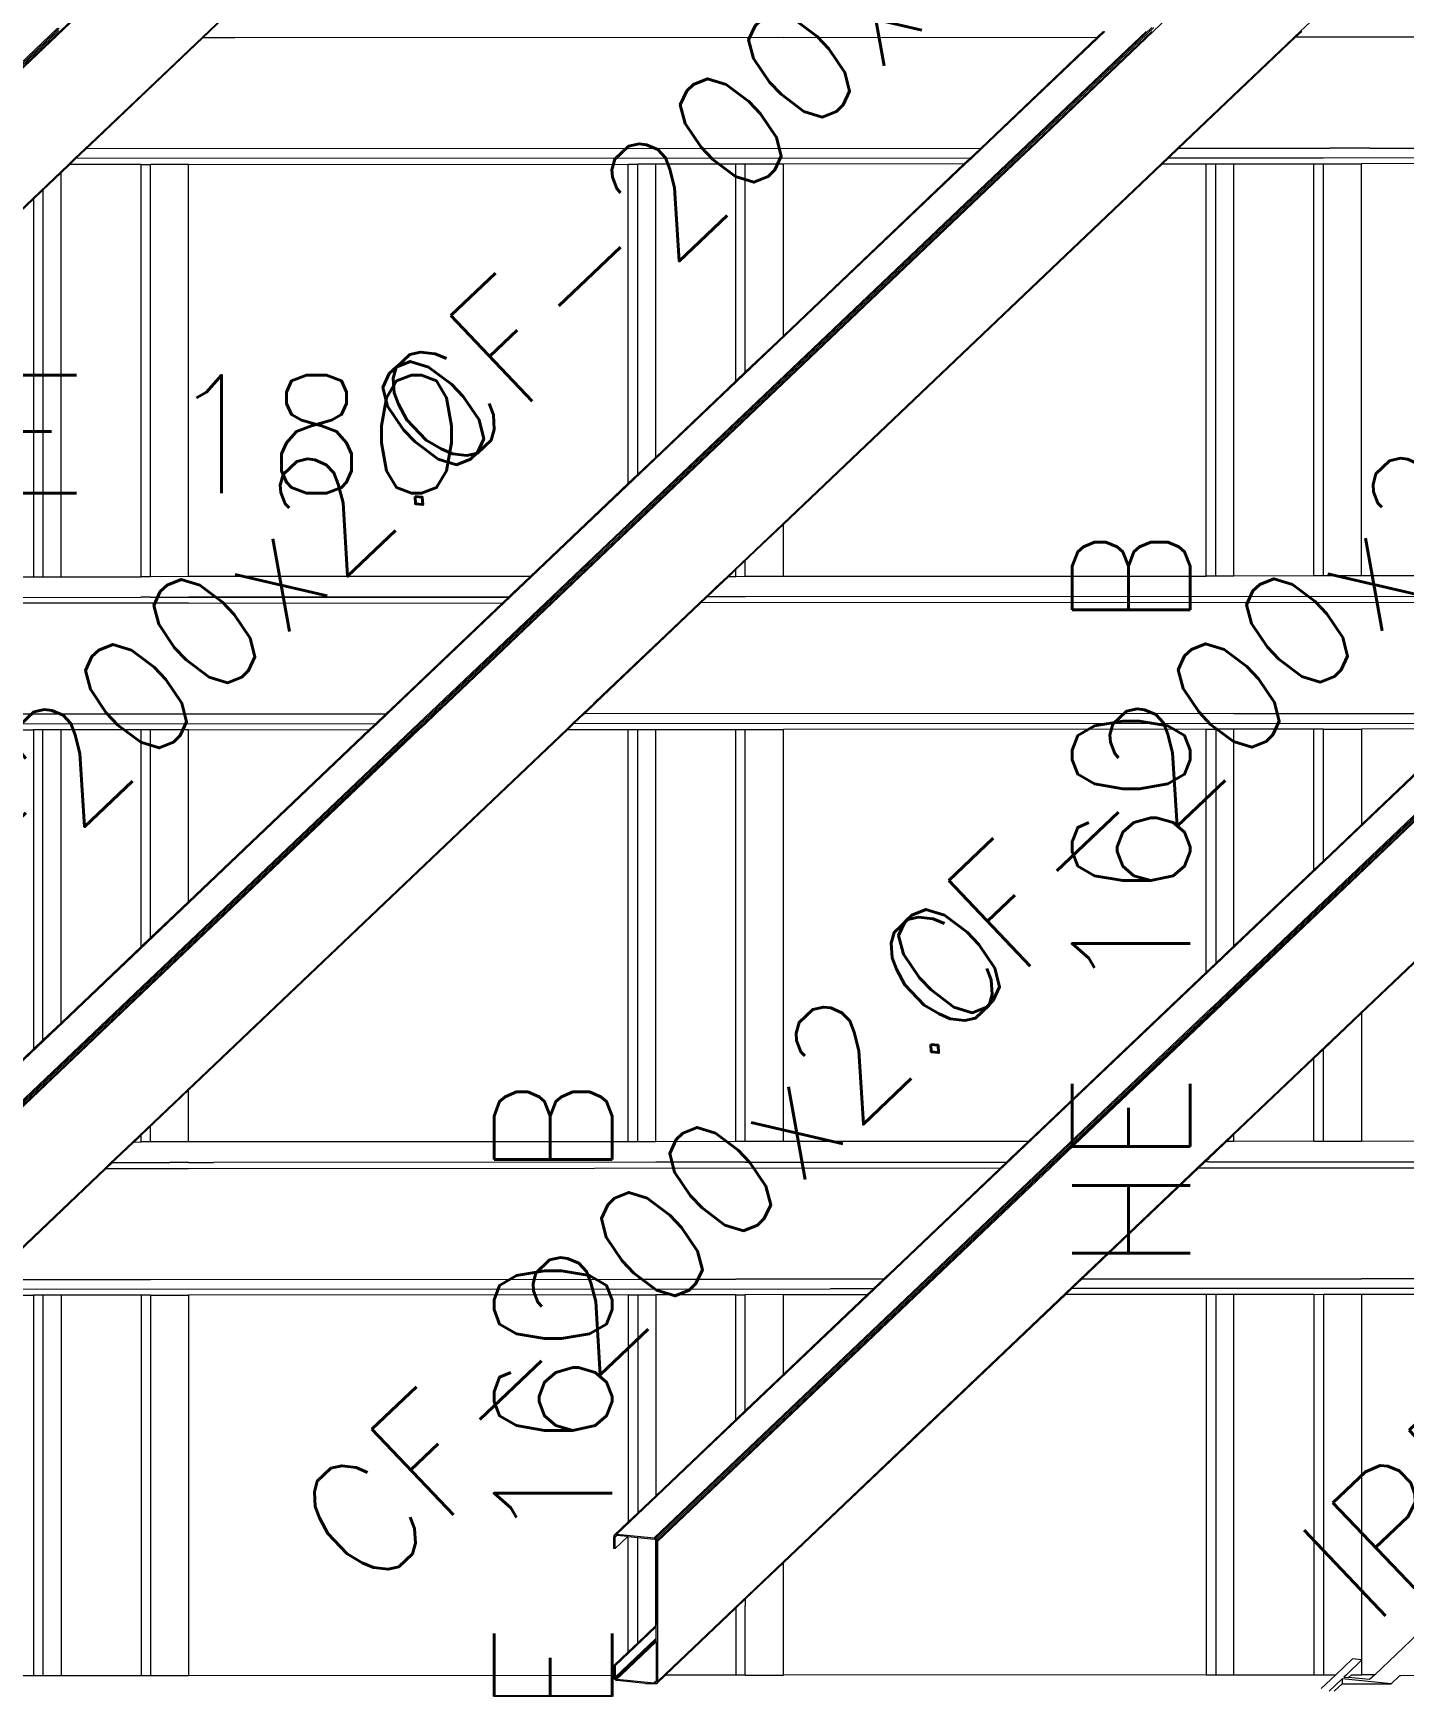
# Model space of a CAD drawing. Header units: millimetres. Extents: x 0 to 42, y 0 to 29.7.
# Drawn here: x 9.047 to 10.827, y 14.872 to 17.02 of the extents above; entities that cross this region are included whole.
import ezdxf
from ezdxf.enums import TextEntityAlignment as Align

# ---------------------------------------------------------------- set-up
doc = ezdxf.new("R2010")
doc.units = ezdxf.units.MM
doc.layers.add('BARRAS_DE_ACERO', color=7, linetype='Continuous', lineweight=9)
doc.layers.add('REFERENCIA_DE_LAS_BARRAS', color=2, linetype='Continuous', lineweight=9)
doc.styles.add('CYPETXT', font='romans__.ttf', dxfattribs={"height": 0.2})

msp = doc.modelspace()

# ---------------------------------------------------------------- linework, layer by layer
at = {"layer": 'BARRAS_DE_ACERO'}
for p, q in [((9.29009, 17.2212), (8.92827, 16.8771)), ((8.93755, 16.88394), (9.28851, 17.21772)), ((9.12868, 16.88406), (9.3016, 17.04851)), ((9.30302, 17.04856), (9.13016, 16.88416)), ((10.52988, 17.0493), (10.34201, 16.87062)), ((8.91344, 16.86977), (9.0784, 17.02664)), ((8.91557, 16.86977), (9.07338, 17.01986)), ((8.91809, 16.86977), (9.08012, 17.02387)), ((9.07338, 17.01986), (9.0805, 17.02664)), ((9.26727, 17.01416), (9.27511, 17.02162)), ((10.02128, 17.01461), (9.30875, 17.01418)), ((10.50239, 17.0275), (9.72985, 16.29277)), ((10.02128, 17.01461), (10.42878, 17.01486)), ((10.0357, 16.58601), (10.49991, 17.0275)), ((10.27708, 16.87059), (10.42878, 17.01486)), ((10.27912, 16.87059), (10.43885, 17.0225)), ((10.43739, 17.02252), (10.28014, 16.87296)), ((10.3115, 16.85038), (10.48448, 17.01489)), ((10.49967, 17.02255), (10.33992, 16.87062)), ((10.43682, 17.0225), (10.42878, 17.01486)), ((10.49253, 17.02255), (10.48448, 17.01489)), ((10.53492, 16.87074), (10.68661, 17.01501)), ((10.57055, 16.90503), (10.68619, 17.01501)), ((10.68799, 17.01672), (10.68619, 17.01501)), ((10.6945, 17.02251), (10.68661, 17.01501)), ((11.84815, 17.01572), (10.68661, 17.01501)), ((10.68799, 17.01672), (10.6935, 17.02196)), ((10.57055, 16.90503), (10.53477, 16.871)), ((9.10054, 16.8573), (9.11378, 16.86989)), ((9.10191, 16.8573), (9.11515, 16.86989)), ((9.11557, 16.86989), (9.10234, 16.8573)), ((9.12868, 16.88406), (9.11378, 16.86989)), ((9.117, 16.87165), (9.11515, 16.86989)), ((9.13047, 16.88406), (9.11557, 16.86989)), ((10.27708, 16.87059), (9.11557, 16.86989)), ((9.13016, 16.88416), (9.117, 16.87165)), ((10.27708, 16.87059), (10.26385, 16.85801)), ((10.27765, 16.87059), (10.26442, 16.85801)), ((10.27765, 16.87059), (10.2793, 16.87216)), ((10.2793, 16.87216), (10.28014, 16.87296)), ((10.33992, 16.87062), (10.3267, 16.85804)), ((10.32878, 16.85804), (10.34201, 16.87062)), ((10.51184, 16.8505), (10.53327, 16.87088)), ((10.5345, 16.87074), (10.51323, 16.8505)), ((10.53492, 16.87074), (10.52169, 16.85816)), ((10.53476, 16.87099), (10.5345, 16.87074)), ((10.53476, 16.87099), (10.53477, 16.871)), ((10.53492, 16.87074), (10.73117, 16.87087)), ((10.78283, 16.8709), (10.73117, 16.87087)), ((10.78283, 16.8709), (11.69648, 16.87146)), ((8.52912, 16.31384), (9.09249, 16.84965)), ((8.5305, 16.31384), (9.09387, 16.84965)), ((9.09249, 16.84965), (9.10054, 16.8573)), ((9.09387, 16.84965), (9.10191, 16.8573)), ((10.26385, 16.85801), (9.10234, 16.8573)), ((9.1869, 16.84971), (9.19926, 16.84972)), ((9.19926, 16.31425), (9.19926, 16.84972)), ((9.2487, 16.84975), (9.81963, 16.85009)), ((10.32878, 16.85804), (9.75736, 16.31459)), ((9.81963, 16.85009), (9.832, 16.8501)), ((9.81963, 16.43553), (9.81963, 16.85009)), ((9.832, 16.38756), (10.3267, 16.85804)), ((9.832, 16.44729), (9.832, 16.8501)), ((9.88017, 16.49117), (10.25784, 16.85035)), ((9.93295, 16.49037), (10.3115, 16.85038)), ((10.51184, 16.8505), (9.94848, 16.3147)), ((9.94984, 16.3147), (10.51323, 16.8505)), ((10.02125, 16.3822), (10.51364, 16.8505)), ((10.25637, 16.85035), (10.02125, 16.62674)), ((10.02125, 16.62675), (10.25637, 16.85035)), ((10.26385, 16.85801), (10.2558, 16.85035)), ((10.26442, 16.85801), (10.25637, 16.85035)), ((10.52169, 16.85816), (10.51364, 16.8505)), ((10.51364, 16.8505), (10.57055, 16.85053)), ((10.52169, 16.85816), (10.72272, 16.85828)), ((10.57055, 16.31508), (10.57055, 16.85053)), ((10.58291, 16.31509), (10.58291, 16.85054)), ((10.6064, 16.3151), (10.6064, 16.85055)), ((10.71035, 16.31516), (10.71035, 16.85061)), ((10.72272, 16.31517), (10.72272, 16.85062)), ((10.77216, 16.3152), (10.77216, 16.85065)), ((9.9718, 16.57972), (10.02125, 16.62675)), ((10.02125, 16.62674), (9.9718, 16.57972)), ((10.02125, 16.62674), (10.02125, 16.62675)), ((9.9718, 16.57972), (9.85548, 16.46908)), ((9.9718, 16.58025), (9.95944, 16.56849)), ((9.88017, 16.49117), (9.69447, 16.31456)), ((9.74928, 16.31569), (9.93295, 16.49037)), ((9.85548, 16.46908), (9.69301, 16.31456)), ((9.85548, 16.46962), (9.832, 16.44729)), ((9.81963, 16.43553), (9.69245, 16.31456)), ((9.832, 16.44729), (9.81963, 16.43553)), ((9.58229, 16.15007), (9.832, 16.38756)), ((8.53091, 16.31384), (9.04709, 16.31416)), ((9.08294, 16.31418), (9.1869, 16.31424)), ((9.2487, 16.31428), (9.19926, 16.31425)), ((9.69245, 16.31456), (9.2487, 16.31428)), ((9.75736, 16.31459), (9.58437, 16.15007)), ((9.69447, 16.31456), (9.66711, 16.28853)), ((9.69245, 16.31456), (9.6695, 16.29274)), ((9.72737, 16.29277), (9.75032, 16.3146)), ((9.75032, 16.3146), (9.75059, 16.31486)), ((9.75087, 16.31512), (9.75059, 16.31486)), ((9.75143, 16.31565), (9.75087, 16.31512)), ((9.75143, 16.31565), (9.75255, 16.31671)), ((9.75478, 16.31884), (9.75255, 16.31671)), ((9.92171, 16.28795), (9.94984, 16.3147)), ((9.9502, 16.3147), (9.92205, 16.28792)), ((9.94345, 16.30992), (9.93321, 16.30018)), ((9.94345, 16.30992), (9.94848, 16.3147)), ((9.9718, 16.31472), (10.02125, 16.31475)), ((10.02125, 16.31475), (10.57055, 16.31508)), ((11.11181, 16.31541), (10.77216, 16.3152)), ((8.50277, 16.28707), (9.18677, 16.28749)), ((9.19926, 16.28749), (9.2487, 16.28752)), ((9.24873, 16.28752), (9.2487, 16.28752)), ((9.66428, 16.28777), (9.24873, 16.28752)), ((9.71996, 16.2878), (9.54701, 16.12331)), ((9.5624, 16.13589), (9.72216, 16.28781)), ((9.72985, 16.29277), (9.57981, 16.15007)), ((9.65624, 16.28013), (9.66428, 16.28777)), ((9.6643, 16.28779), (9.66428, 16.28777)), ((9.66634, 16.2878), (9.66711, 16.28853)), ((9.72737, 16.29277), (9.72216, 16.28781)), ((9.91228, 16.28028), (9.92554, 16.29289)), ((9.9141, 16.28028), (9.92189, 16.28769)), ((9.91565, 16.28218), (9.92171, 16.28795)), ((9.92189, 16.28769), (9.92205, 16.28792)), ((9.92213, 16.28792), (9.92205, 16.28792)), ((9.9718, 16.28795), (9.92213, 16.28792)), ((9.92596, 16.29329), (9.92554, 16.29289)), ((9.92596, 16.29329), (9.93321, 16.30018)), ((11.08365, 16.28863), (9.9718, 16.28795)), ((9.08294, 16.27978), (8.49473, 16.27943)), ((9.1869, 16.27984), (9.08294, 16.27978)), ((9.19926, 16.27985), (9.1869, 16.27984)), ((9.2487, 16.27988), (9.19926, 16.27985)), ((9.2487, 16.27988), (9.65624, 16.28013)), ((9.50511, 16.13586), (9.65785, 16.28112)), ((9.51946, 16.15004), (9.65624, 16.28013)), ((9.65929, 16.28109), (9.52552, 16.15387)), ((9.91228, 16.28028), (9.77642, 16.15106)), ((9.91365, 16.28028), (9.77707, 16.15038)), ((9.91565, 16.28218), (9.91365, 16.28028)), ((11.07561, 16.28099), (9.9141, 16.28028)), ((9.50454, 16.13586), (8.34303, 16.13515)), ((9.49131, 16.12328), (9.50454, 16.13586)), ((9.49188, 16.12328), (9.50511, 16.13586)), ((9.51946, 16.15004), (9.50454, 16.13586)), ((9.5624, 16.13589), (9.54917, 16.12331)), ((9.5649, 16.13589), (9.55167, 16.12331)), ((9.55415, 16.12331), (9.56738, 16.13589)), ((9.55622, 16.12331), (9.56945, 16.13589)), ((9.57981, 16.15007), (9.5649, 16.13589)), ((9.56738, 16.13589), (9.56902, 16.13745)), ((9.57917, 16.1471), (9.56902, 16.13745)), ((9.5711, 16.13745), (9.56945, 16.13589)), ((9.58437, 16.15007), (9.5711, 16.13745)), ((9.57917, 16.1471), (9.58229, 16.15007)), ((9.76196, 16.13601), (9.74874, 16.12343)), ((9.7624, 16.13601), (9.74917, 16.12343)), ((9.7755, 16.15018), (9.7606, 16.13601)), ((9.77684, 16.15016), (9.76196, 16.13601)), ((9.77728, 16.15016), (9.76404, 16.13757)), ((9.7755, 16.15018), (9.77552, 16.1502)), ((9.77642, 16.15106), (9.77552, 16.1502)), ((9.77686, 16.15018), (9.77684, 16.15016)), ((9.77707, 16.15038), (9.77686, 16.15018)), ((10.98883, 16.13674), (10.58314, 15.75091)), ((11.17995, 16.13686), (10.59529, 15.58081)), ((11.18132, 16.13687), (10.59656, 15.58073)), ((10.6064, 16.13652), (10.72274, 16.1366)), ((10.9796, 16.13674), (10.72272, 15.89244)), ((10.72272, 16.13659), (10.77229, 16.13662)), ((10.72272, 16.13659), (10.72274, 16.1366)), ((10.77229, 16.13662), (10.77218, 16.13663)), ((8.47616, 16.11501), (9.04709, 16.11536)), ((8.95732, 15.55804), (9.54362, 16.11565)), ((8.97775, 15.57984), (9.54112, 16.11565)), ((8.9848, 15.57984), (9.54817, 16.11565)), ((9.04709, 16.11536), (9.04709, 15.70079)), ((9.08294, 15.67514), (9.5461, 16.11565)), ((9.48383, 16.11562), (9.08294, 15.73435)), ((9.11191, 15.7605), (9.48531, 16.11562)), ((9.53896, 16.11565), (9.16041, 15.75563)), ((9.17593, 15.57996), (9.73931, 16.11577)), ((9.74069, 16.11577), (9.1773, 15.57996)), ((9.2487, 15.64745), (9.74112, 16.11577)), ((9.2487, 16.11548), (9.48326, 16.11562)), ((9.2487, 15.89253), (9.48326, 16.11562)), ((9.48326, 16.11562), (9.49131, 16.12328)), ((9.48383, 16.11562), (9.49188, 16.12328)), ((9.49336, 16.12328), (9.48531, 16.11562)), ((9.54701, 16.12331), (9.53896, 16.11565)), ((9.54112, 16.11565), (9.54917, 16.12331)), ((9.54362, 16.11565), (9.55167, 16.12331)), ((9.55415, 16.12331), (9.5461, 16.11565)), ((9.55622, 16.12331), (9.54817, 16.11565)), ((9.74874, 16.12343), (9.74069, 16.11577)), ((9.74917, 16.12343), (9.74112, 16.11577)), ((9.74112, 16.11577), (9.81963, 16.11582)), ((9.81963, 16.11582), (9.832, 16.11583)), ((9.832, 16.11583), (9.85548, 16.11584)), ((9.832, 15.58037), (9.832, 16.11583)), ((9.85548, 16.11584), (9.95944, 16.1159)), ((9.95944, 16.1159), (9.9718, 16.11591)), ((9.95944, 15.58044), (9.95944, 16.1159)), ((9.9718, 16.11591), (10.02125, 16.11594)), ((10.02125, 15.58048), (10.02125, 16.11594)), ((10.31828, 15.55879), (10.91271, 16.12413)), ((10.97101, 16.12416), (10.39959, 15.5807)), ((10.57055, 16.11628), (10.58291, 16.11629)), ((10.58217, 15.75197), (10.97186, 16.12259)), ((10.72272, 16.11637), (10.77216, 16.1164)), ((10.77216, 15.74732), (11.16048, 16.11663)), ((10.72272, 15.94484), (10.33981, 15.58067)), ((9.19926, 15.84551), (9.2487, 15.89253)), ((9.1869, 15.83375), (9.08294, 15.73488)), ((9.1869, 15.83375), (9.19926, 15.84551)), ((10.6064, 15.83475), (10.58291, 15.81241)), ((10.57055, 15.80065), (10.33925, 15.58067)), ((9.11191, 15.7605), (8.92192, 15.57981)), ((9.16041, 15.75563), (8.97671, 15.58092)), ((10.58291, 15.75743), (10.37415, 15.55889)), ((10.37915, 15.55889), (10.58217, 15.75197)), ((10.38125, 15.55889), (10.58314, 15.75091)), ((10.77216, 15.74732), (10.72272, 15.7003)), ((9.08294, 15.73435), (8.92045, 15.57981)), ((9.05946, 15.71255), (9.04709, 15.70079)), ((9.04709, 15.70079), (8.91989, 15.57981)), ((10.6064, 15.58968), (10.71035, 15.68854)), ((10.71035, 15.68854), (10.72272, 15.7003)), ((10.71035, 15.58088), (10.71035, 15.68854)), ((10.72272, 15.58089), (10.72272, 15.7003)), ((9.08294, 15.67514), (8.98274, 15.57984)), ((9.19926, 15.60043), (9.2487, 15.64745)), ((9.2487, 15.58001), (9.2487, 15.64745)), ((9.1869, 15.58867), (9.19926, 15.60043)), ((9.15473, 15.55816), (9.17759, 15.57991)), ((9.1773, 15.57996), (9.16437, 15.56767)), ((9.17759, 15.57991), (9.17765, 15.57996)), ((9.17765, 15.57996), (9.17775, 15.57996)), ((9.19926, 15.57998), (9.1869, 15.57997)), ((9.81963, 15.58036), (9.2487, 15.58001)), ((9.85548, 15.58038), (9.832, 15.58037)), ((10.33981, 15.58067), (10.16681, 15.41614)), ((10.37666, 15.55889), (10.39959, 15.5807)), ((10.56715, 15.55406), (10.59529, 15.58081)), ((10.56852, 15.55406), (10.59575, 15.57995)), ((10.57375, 15.55869), (10.59418, 15.57812)), ((10.59418, 15.57812), (10.59626, 15.58009)), ((10.59605, 15.58025), (10.59608, 15.58027)), ((10.59608, 15.58027), (10.59622, 15.58041)), ((10.59622, 15.58041), (10.59656, 15.58073)), ((10.59626, 15.58009), (10.59701, 15.58081)), ((10.59701, 15.58081), (10.59708, 15.58081)), ((10.6064, 15.58968), (10.59708, 15.58081)), ((10.6064, 15.58082), (10.6064, 15.58968)), ((10.71035, 15.58088), (10.72272, 15.58089)), ((10.72272, 15.58089), (10.77216, 15.58092)), ((9.14779, 15.5532), (9.13974, 15.54555)), ((9.14916, 15.5532), (9.14112, 15.54555)), ((9.14934, 15.55295), (9.14156, 15.54555)), ((9.15301, 15.55816), (9.14779, 15.5532)), ((9.14916, 15.5532), (9.14935, 15.55338)), ((9.14951, 15.55319), (9.14934, 15.55295)), ((9.15329, 15.55713), (9.14935, 15.55338)), ((9.14951, 15.55319), (9.22404, 15.55324)), ((9.14952, 15.5532), (9.14951, 15.55319)), ((9.14952, 15.5532), (9.15473, 15.55816)), ((9.15301, 15.55816), (9.15344, 15.55857)), ((9.15437, 15.55816), (9.15329, 15.55713)), ((9.16437, 15.56767), (9.15437, 15.55816)), ((9.2487, 15.55325), (9.22404, 15.55324)), ((9.2487, 15.55325), (9.28084, 15.55327)), ((9.85548, 15.55362), (9.28084, 15.55327)), ((9.85522, 15.06535), (10.37415, 15.55889)), ((9.9718, 15.55369), (9.85548, 15.55362)), ((10.37666, 15.55889), (9.85661, 15.06429)), ((10.37915, 15.55889), (9.85754, 15.06281)), ((10.56715, 15.55406), (9.85908, 14.88065)), ((10.31828, 15.55879), (10.14017, 15.3894)), ((10.41065, 15.40391), (10.56852, 15.55406)), ((10.56091, 15.54641), (10.56874, 15.55386)), ((10.56888, 15.55406), (10.57375, 15.55869)), ((10.57397, 15.55406), (11.475, 15.55462)), ((8.97619, 15.38869), (9.14112, 15.54555)), ((8.98969, 15.40284), (9.13974, 15.54555)), ((10.16626, 15.41614), (10.30306, 15.54626)), ((10.56091, 15.54641), (11.475, 15.54697)), ((10.15312, 15.40312), (10.13869, 15.3894)), ((10.15301, 15.40354), (10.15138, 15.40199)), ((10.16626, 15.41614), (10.15301, 15.40354)), ((10.15356, 15.40354), (10.15312, 15.40312)), ((10.16681, 15.41614), (10.15356, 15.40354)), ((10.41065, 15.40391), (10.40879, 15.40214)), ((11.33053, 15.4027), (10.77222, 15.40236)), ((8.96858, 15.38104), (9.04709, 15.38109)), ((8.97662, 15.38869), (10.0819, 15.38936)), ((8.98986, 15.40128), (9.08294, 15.40134)), ((9.05946, 15.3811), (9.04709, 15.38109)), ((9.08294, 15.38111), (9.05946, 15.3811)), ((9.05946, 15.3811), (9.05946, 14.88704)), ((9.1869, 15.38117), (9.08294, 15.38111)), ((9.08294, 15.38111), (9.08294, 14.88705)), ((9.19926, 15.38118), (9.1869, 15.38117)), ((9.19926, 15.38118), (9.2487, 15.38121)), ((9.19926, 15.38118), (9.19926, 14.88712)), ((9.81963, 15.38156), (9.2487, 15.38121)), ((9.2487, 15.38121), (9.2487, 14.88715)), ((9.80344, 15.07055), (10.13061, 15.38172)), ((9.832, 15.40179), (9.85545, 15.40181)), ((9.85545, 15.40181), (9.95944, 15.40187)), ((10.15138, 15.40199), (9.95944, 15.40187)), ((9.95944, 15.38164), (9.9718, 15.38165)), ((9.9718, 14.98655), (10.40879, 15.40214)), ((9.9718, 15.2312), (9.9718, 15.38165)), ((10.13813, 15.38939), (10.0819, 15.38936)), ((10.13009, 15.38174), (10.13813, 15.38939)), ((10.13866, 15.38939), (10.13061, 15.38172)), ((10.13131, 15.38097), (10.13938, 15.38865)), ((10.13814, 15.3894), (10.13813, 15.38939)), ((10.13841, 15.38966), (10.13814, 15.3894)), ((10.15138, 15.40199), (10.13841, 15.38966)), ((10.13867, 15.38939), (10.13866, 15.38939)), ((10.13868, 15.38939), (10.13867, 15.38939)), ((10.13869, 15.3894), (10.13868, 15.38939)), ((10.13938, 15.38865), (10.14017, 15.3894)), ((10.38792, 15.3819), (10.39596, 15.38955)), ((10.39596, 15.38955), (10.4092, 15.40214)), ((11.31729, 15.39011), (10.39596, 15.38955)), ((10.58291, 15.38203), (10.57055, 15.38202)), ((10.58291, 15.38203), (10.58291, 14.88796)), ((10.71035, 15.3821), (10.6064, 15.38204)), ((10.77216, 15.38214), (11.30925, 15.38246)), ((10.77216, 15.38214), (10.77216, 14.90735)), ((11.30925, 15.38246), (10.78942, 14.88808)), ((10.13131, 15.38097), (9.80508, 15.07071)), ((9.9718, 15.2312), (10.02125, 15.27823)), ((9.9718, 15.2312), (9.95944, 15.21945)), ((9.95944, 15.21945), (9.85548, 15.12058)), ((9.81963, 15.08648), (9.80205, 15.06976)), ((9.80113, 15.06847), (9.8008, 15.06686)), ((9.8008, 15.05212), (9.8008, 15.06686)), ((9.80205, 15.06976), (9.80113, 15.06847)), ((9.80205, 15.06976), (9.80344, 15.07055)), ((9.8027, 15.06667), (9.80494, 15.0688)), ((9.8027, 15.06667), (9.80288, 15.06756)), ((9.81898, 15.06741), (9.8027, 15.05193)), ((9.8027, 15.05193), (9.8027, 15.06667)), ((9.80399, 15.06862), (9.80288, 15.06756)), ((9.80288, 15.06756), (9.8034, 15.06828)), ((9.80399, 15.06862), (9.8034, 15.06828)), ((9.80344, 15.07055), (9.80508, 15.07071)), ((9.80399, 15.06862), (9.80417, 15.06872)), ((9.80417, 15.06872), (9.80494, 15.0688)), ((9.80508, 15.06881), (9.80494, 15.0688)), ((9.80508, 15.07071), (9.85358, 15.06584)), ((9.81898, 15.06741), (9.80508, 15.06881)), ((9.81963, 15.06734), (9.81898, 15.06741)), ((9.81963, 14.91786), (9.81963, 15.06734)), ((9.832, 14.92963), (9.832, 15.0661)), ((9.85449, 15.06367), (9.85358, 15.06394)), ((9.85527, 15.06308), (9.85449, 15.06367)), ((9.85661, 15.06429), (9.85522, 15.06535)), ((9.85548, 15.06274), (9.85527, 15.06308)), ((9.85548, 15.06274), (9.85578, 15.06225)), ((9.85548, 14.95196), (9.85548, 15.06274)), ((9.85578, 15.06225), (9.85596, 15.06133)), ((9.85596, 15.06133), (9.85596, 14.95242)), ((9.85661, 15.06429), (9.85754, 15.06281)), ((9.85786, 15.06113), (9.85786, 14.88199)), ((9.8027, 15.05193), (9.8008, 15.05212)), ((10.02125, 15.03317), (9.9718, 14.98614)), ((9.9718, 14.98655), (9.85928, 14.87953)), ((9.96, 14.97492), (9.95944, 14.97438)), ((9.96, 14.97492), (9.9718, 14.98614)), ((9.9718, 14.98614), (9.9718, 14.97754)), ((9.9718, 14.88759), (9.9718, 14.97754)), ((9.85548, 14.95196), (9.832, 14.92963)), ((9.85596, 14.95242), (9.85548, 14.95196)), ((9.85596, 14.95041), (9.85596, 14.95242)), ((9.8027, 14.89976), (9.85596, 14.95041)), ((9.8027, 14.88502), (9.85548, 14.93521)), ((9.80288, 14.88409), (9.85596, 14.93456)), ((9.85596, 14.93326), (9.8034, 14.88327)), ((9.85596, 14.93567), (9.85596, 14.95041)), ((9.85596, 14.93326), (9.85596, 14.93456)), ((9.85596, 14.93078), (9.85596, 14.88751)), ((10.76045, 14.90852), (10.73893, 14.88805)), ((10.77216, 14.90735), (10.76045, 14.90852)), ((8.47616, 14.88668), (9.04709, 14.88703)), ((9.05946, 14.88704), (9.08294, 14.88705)), ((9.08294, 14.88705), (9.1869, 14.88711)), ((9.19926, 14.88712), (9.2487, 14.88715)), ((9.2487, 14.88715), (9.8008, 14.88748)), ((9.8027, 14.89976), (9.8008, 14.89995)), ((9.8008, 14.88748), (9.8008, 14.88521)), ((9.8027, 14.89976), (9.8027, 14.88748)), ((9.8027, 14.88748), (9.8027, 14.88502)), ((9.85596, 14.88751), (9.85596, 14.87979)), ((9.86804, 14.88752), (9.85677, 14.8768)), ((9.9718, 14.88759), (10.02125, 14.88762)), ((10.58291, 14.88796), (10.6064, 14.88797)), ((10.6064, 14.88797), (10.71035, 14.88803)), ((10.71999, 14.87004), (10.73893, 14.88805)), ((10.7526, 14.88806), (10.74933, 14.88495)), ((10.75937, 14.88806), (10.75545, 14.88433)), ((10.78942, 14.88808), (10.77281, 14.88807)), ((10.78942, 14.88808), (10.78262, 14.88161)), ((9.8008, 14.88521), (9.80113, 14.88354)), ((9.80113, 14.88354), (9.80205, 14.88206)), ((9.80344, 14.88099), (9.80205, 14.88206)), ((9.80344, 14.88099), (9.80508, 14.8805)), ((9.84208, 14.87679), (9.80508, 14.8805)), ((9.84208, 14.87679), (9.85677, 14.8768)), ((9.85449, 14.87762), (9.8558, 14.87887)), ((9.85527, 14.87806), (9.85449, 14.87762)), ((9.85527, 14.87806), (9.85578, 14.87878)), ((9.85578, 14.87878), (9.8558, 14.87887)), ((9.8558, 14.87887), (9.85596, 14.87967)), ((9.85596, 14.87967), (9.85596, 14.87979)), ((9.85754, 14.87788), (9.85677, 14.8768)), ((9.85928, 14.87953), (9.85754, 14.87788)), ((9.85754, 14.87788), (9.85786, 14.87948)), ((9.85786, 14.87948), (9.85786, 14.88199)), ((9.85908, 14.88065), (9.85786, 14.87948)), ((10.73003, 14.8666), (10.74685, 14.8826)), ((10.74685, 14.87616), (10.73682, 14.8666)), ((10.74933, 14.88495), (10.75545, 14.88433)), ((10.78262, 14.88161), (10.75545, 14.88433)), ((10.8217, 14.88678), (10.81058, 14.8762)), ((10.82322, 14.88678), (10.8217, 14.88678)), ((10.85537, 14.88681), (10.82322, 14.88678))]:
    msp.add_line(p, q, dxfattribs=at)
for points in [[(9.30875, 17.01418), (9.26727, 17.01416), (9.13047, 16.88406)], [(10.70576, 17.03492), (10.69253, 17.02235), (10.53327, 16.87088)], [(10.27912, 16.87059), (10.26589, 16.85801), (10.25784, 16.85035)], [(9.08294, 16.83885), (9.0943, 16.84965), (9.10234, 16.8573)], [(9.19926, 16.31425), (9.1869, 16.31424), (9.1869, 16.84971), (9.0943, 16.84965)], [(9.2487, 16.31428), (9.2487, 16.84975), (9.19926, 16.84972)], [(9.95944, 16.56849), (9.85548, 16.46962), (9.85548, 16.85011), (9.832, 16.8501)], [(9.95944, 16.56849), (9.95944, 16.85017), (9.85548, 16.85011)], [(10.02125, 16.62728), (9.9718, 16.58025), (9.9718, 16.85018), (9.95944, 16.85017)], [(10.02125, 16.62728), (10.02125, 16.85021), (9.9718, 16.85018)], [(10.02125, 16.62728), (10.2558, 16.85035), (10.02125, 16.85021)], [(10.57055, 16.85053), (10.58291, 16.85054), (10.6064, 16.85055), (10.71035, 16.85061), (10.72272, 16.85062), (10.77216, 16.85065)], [(10.72272, 16.85828), (11.68324, 16.85886), (11.68351, 16.85912)], [(11.30079, 16.49514), (11.67519, 16.85121), (10.77216, 16.85065)], [(9.08294, 16.31418), (9.08294, 16.83885), (9.05946, 16.81652), (9.04709, 16.80476), (9.04709, 16.31416), (9.05946, 16.31417)], [(8.53084, 16.31384), (8.53091, 16.31384), (9.04709, 16.80476)], [(9.05946, 16.81652), (9.05946, 16.31417), (9.08294, 16.31418)], [(10.0357, 16.58601), (9.89301, 16.45031), (9.78599, 16.34853), (9.76815, 16.33156), (9.75478, 16.31884)], [(10.02125, 16.31475), (10.02125, 16.3822), (9.9718, 16.33517)], [(9.95944, 16.31471), (9.9718, 16.31472), (9.9718, 16.33517), (9.95944, 16.32341)], [(9.65785, 16.28112), (9.66262, 16.28566), (9.69301, 16.31456)], [(9.71996, 16.2878), (9.71999, 16.28783), (9.74928, 16.31569)], [(9.9502, 16.3147), (9.95029, 16.3147), (9.95944, 16.32341)], [(9.95029, 16.3147), (9.95944, 16.31471), (9.95944, 16.32341)], [(10.77216, 16.3152), (10.72272, 16.31517), (10.71035, 16.31516), (10.6064, 16.3151), (10.58291, 16.31509), (10.57055, 16.31508)], [(9.19926, 16.28749), (9.1869, 16.28749), (9.18677, 16.28749)], [(9.66431, 16.2878), (9.2487, 16.28754), (9.6643, 16.28779), (9.66431, 16.2878), (9.6695, 16.29274)], [(9.65929, 16.28109), (9.66631, 16.28777), (9.66634, 16.2878)], [(9.77728, 16.15016), (9.7773, 16.15018), (9.9141, 16.28028)], [(10.77218, 16.13663), (10.92393, 16.13672), (11.07561, 16.28099)], [(9.49336, 16.12328), (9.50659, 16.13586), (9.52552, 16.15387)], [(9.73931, 16.11577), (9.74737, 16.12343), (9.7606, 16.13601)], [(9.74917, 16.12343), (10.9107, 16.12414), (10.92391, 16.13671)], [(10.6064, 16.13652), (9.7624, 16.13601), (9.76404, 16.13757)], [(10.98174, 16.13674), (10.97564, 16.13094), (10.96853, 16.12417), (10.58291, 15.75743)], [(10.72272, 15.94484), (10.91201, 16.12487), (10.92087, 16.1333)], [(9.49131, 16.12328), (8.3298, 16.12257), (8.32175, 16.11491)], [(9.08294, 15.73488), (9.05946, 15.71255), (9.05946, 16.11537), (9.04709, 16.11536)], [(9.08294, 15.73488), (9.08294, 16.11538), (9.05946, 16.11537)], [(9.1869, 15.83375), (9.1869, 16.11544), (9.08294, 16.11538)], [(9.19926, 15.84551), (9.19926, 16.11545), (9.1869, 16.11544)], [(9.2487, 15.89253), (9.2487, 16.11548), (9.19926, 16.11545)], [(9.832, 15.58037), (9.81963, 15.58036), (9.81963, 16.11582)], [(9.9718, 15.58045), (9.95944, 15.58044), (9.85548, 15.58038), (9.85548, 16.11584)], [(10.31632, 15.55886), (10.33925, 15.58067), (10.02125, 15.58048), (9.9718, 15.58045), (9.9718, 16.11591)], [(10.58291, 15.81241), (10.57055, 15.80065), (10.57055, 16.11628), (10.02125, 16.11594)], [(10.77216, 15.99239), (10.90265, 16.11648), (10.77216, 16.1164), (10.77216, 15.99239), (10.72272, 15.94537), (10.71035, 15.93361), (10.6064, 15.83475), (10.6064, 16.1163), (10.58291, 16.11629), (10.58291, 15.81241)], [(10.71035, 15.93361), (10.71035, 16.11636), (10.6064, 16.1163)], [(10.72272, 15.94537), (10.72272, 16.11637), (10.71035, 16.11636)], [(10.57796, 15.75477), (10.57977, 15.75649), (10.72272, 15.89244)], [(10.57796, 15.75477), (9.85358, 15.06584), (9.85522, 15.06535)], [(10.77216, 15.74732), (10.77216, 15.58092), (11.49946, 15.58136)], [(9.2487, 15.58001), (9.19926, 15.57998), (9.19926, 15.60043)], [(9.17593, 15.57996), (9.16067, 15.56545), (9.15344, 15.55857)], [(10.59605, 15.58025), (10.59601, 15.58021), (10.59575, 15.57995)], [(10.71035, 15.58088), (10.6064, 15.58082), (10.59708, 15.58081)], [(9.2487, 15.54562), (10.30306, 15.54626), (10.3111, 15.5539)], [(9.9718, 15.55369), (10.3111, 15.5539), (10.31632, 15.55886)], [(10.38125, 15.55889), (10.368, 15.54629), (10.36799, 15.54629)], [(10.57397, 15.55406), (10.56888, 15.55406), (10.56874, 15.55386)], [(8.98986, 15.40128), (9.14156, 15.54555), (9.2487, 15.54562)], [(9.85754, 15.06281), (9.85786, 15.06113), (10.36799, 15.54629)], [(10.56091, 15.54641), (10.4092, 15.40214), (10.72277, 15.40233), (10.77222, 15.40236)], [(9.04709, 15.38109), (9.04709, 14.88703), (9.05946, 14.88704)], [(9.08294, 15.40134), (9.19926, 15.40141), (9.832, 15.40179)], [(9.1869, 15.38117), (9.1869, 14.88711), (9.19926, 14.88712)], [(9.81963, 15.38156), (9.832, 15.38157), (9.832, 15.09825), (9.85548, 15.12058)], [(9.81963, 15.38156), (9.81963, 15.08648), (9.832, 15.09825)], [(9.832, 15.38157), (9.85548, 15.38158), (9.85548, 15.12058)], [(9.95944, 15.21945), (9.95944, 15.38164), (9.85548, 15.38158)], [(10.02125, 15.38168), (10.13009, 15.38174), (10.02125, 15.27823), (10.02125, 15.38168), (9.9718, 15.38165)], [(10.57055, 15.38202), (10.38792, 15.3819), (10.02125, 15.03317)], [(10.57055, 15.38202), (10.57055, 14.88795), (10.58291, 14.88796)], [(10.6064, 14.88797), (10.6064, 15.38204), (10.58291, 15.38203)], [(10.71035, 15.3821), (10.72272, 15.38211), (10.77216, 15.38214)], [(10.71035, 15.3821), (10.71035, 14.88803), (10.72272, 14.88804)], [(10.72272, 15.38211), (10.72272, 14.88804), (10.73893, 14.88805)], [(9.81963, 15.06734), (9.832, 15.0661), (9.85358, 15.06394)], [(10.57055, 14.88795), (10.02125, 14.88762), (10.02125, 15.03317)], [(9.86804, 14.88752), (9.86812, 14.88752), (9.95944, 14.97438), (9.95944, 14.88758)], [(9.85548, 14.93147), (9.80417, 14.88268), (9.80508, 14.8824)], [(9.81043, 14.88748), (9.85596, 14.93078), (9.85596, 14.93193)], [(9.85596, 14.93456), (9.85596, 14.93567), (9.85548, 14.93521)], [(9.85548, 14.93147), (9.85596, 14.93193), (9.85596, 14.93326)], [(9.832, 14.92963), (9.81963, 14.91786), (9.8008, 14.89995), (9.8008, 14.88748)], [(9.81043, 14.88748), (9.80508, 14.8824), (9.85358, 14.87753)], [(9.9718, 14.88759), (9.95944, 14.88758), (9.86812, 14.88752)], [(10.7526, 14.88806), (10.77281, 14.90728), (10.77216, 14.90735)], [(10.75937, 14.88806), (10.77281, 14.88807), (10.77281, 14.90728)], [(9.80417, 14.88268), (9.8034, 14.88327), (9.80288, 14.88409), (9.8027, 14.88502)], [(9.85596, 14.87979), (9.85358, 14.87753), (9.85449, 14.87762)]]:
    msp.add_lwpolyline(points, dxfattribs=at)
for points in [[(9.1869, 15.58867), (9.17775, 15.57996), (9.1869, 15.57997), (9.1869, 15.58867)], [(10.74685, 14.87616), (10.81058, 14.8762), (10.74685, 14.8826), (10.74685, 14.87616)]]:
    msp.add_lwpolyline(points, close=True, dxfattribs=at)

# ---------------------------------------------------------------- texts
at = {"layer": 'REFERENCIA_DE_LAS_BARRAS', "style": 'CYPETXT'}
for s, rotation, width, p, p2 in [('CF-200x2.0', 43.60023, 0.812714, (9.58415, 16.43677), (10.43632, 17.24829)), ('CF-200x2.0', 43.60023, 0.812714, (8.81161, 15.70204), (9.66378, 16.51355)), ('CF-200x2.0', 43.60023, 0.812714, (10.23097, 15.7029), (11.08314, 16.51441)), ('HE 160 B', 90, 0.776302, (10.54963, 15.41059), (10.54963, 16.37809)), ('CF-200x2.0', 43.60023, 0.812714, (9.48161, 14.99021), (10.33377, 15.80172)), ('HE 160 B', 90, 0.776302, (9.79872, 14.69643), (9.79872, 15.66393)), ('IPE 120', 43.60023, 0.844169, (10.78442, 14.94661), (11.36774, 15.5021))]:
    msp.add_text(s, height=0.153333, rotation=rotation, dxfattribs=dict(at, width=width)).set_placement(p, p2, align=Align.FIT)
at = {"layer": 'REFERENCIA_DE_LAS_BARRAS', "style": 'CYPETXT', "width": 0.844169}
msp.add_text('IPE 180', height=0.153333, dxfattribs=at).set_placement((8.80418, 16.42259), (9.60968, 16.42259), align=Align.FIT)

doc.saveas('drawing.dxf')
